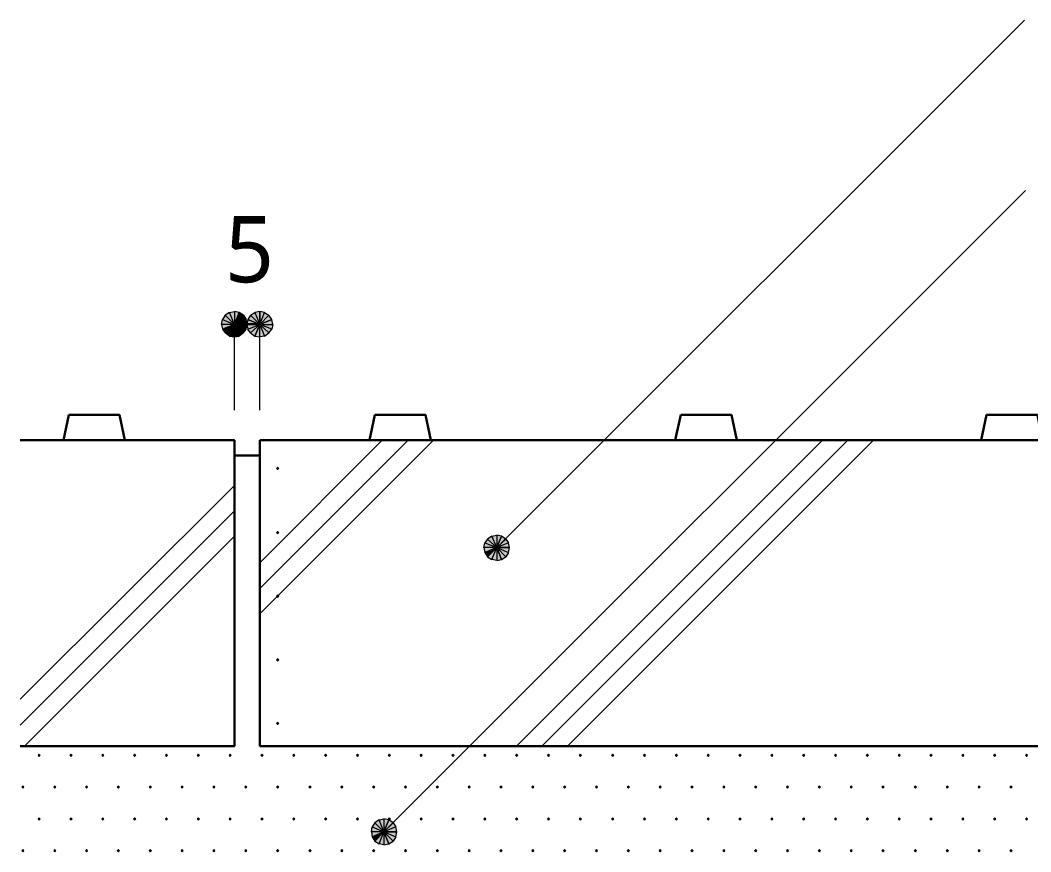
# Model space of a CAD drawing. Header units: millimetres. Extents: x 0 to 420, y 0 to 297.
# Drawn here: x 230.04 to 269.68, y 103.7 to 136.33 of the extents above; entities that cross this region are included whole.
import ezdxf

# ---------------------------------------------------------------- set-up
doc = ezdxf.new("R2010")
doc.units = ezdxf.units.MM
doc.styles.add('kst32b', font='NotoSansJP-Variable.ttf')

msp = doc.modelspace()

# ---------------------------------------------------------------- hatches: boundary and pattern name
h = msp.add_hatch(color=7)
h.paths.add_polyline_path([(238.633, 124.862), (238.443, 124.904), (238.443, 124.396), (238.633, 124.862)])
h.paths.add_polyline_path([(238.443, 124.904), (238.443, 124.396), (238.252, 124.862), (238.443, 124.904)])
h.paths.add_polyline_path([(238.443, 124.396), (238.252, 124.862), (238.083, 124.756), (238.443, 124.396)])
h = msp.add_hatch(color=7)
h.paths.add_polyline_path([(239.437, 124.904), (239.247, 124.862), (239.437, 124.396), (239.437, 124.904)])
h.paths.add_polyline_path([(239.247, 124.862), (239.437, 124.396), (239.078, 124.756), (239.247, 124.862)])
h.paths.add_polyline_path([(239.437, 124.396), (239.078, 124.756), (238.972, 124.587), (239.437, 124.396)])
h = msp.add_hatch(color=7)
h.paths.add_polyline_path([(239.903, 124.587), (239.797, 124.756), (239.437, 124.396), (239.903, 124.587)])
h.paths.add_polyline_path([(239.797, 124.756), (239.437, 124.396), (239.628, 124.862), (239.797, 124.756)])
h.paths.add_polyline_path([(239.437, 124.396), (239.628, 124.862), (239.437, 124.904), (239.437, 124.396)])
h = msp.add_hatch(color=7)
h.paths.add_polyline_path([(238.083, 124.756), (237.977, 124.587), (238.443, 124.396), (238.083, 124.756)])
h.paths.add_polyline_path([(237.977, 124.587), (238.443, 124.396), (237.935, 124.396), (237.977, 124.587)])
h.paths.add_polyline_path([(238.443, 124.396), (237.935, 124.396), (237.977, 124.206), (238.443, 124.396)])
h = msp.add_hatch(color=7)
h.paths.add_polyline_path([(238.929, 124.396), (238.908, 124.587), (238.443, 124.396), (238.929, 124.396)])
h.paths.add_polyline_path([(238.908, 124.587), (238.443, 124.396), (238.802, 124.756), (238.908, 124.587)])
h.paths.add_polyline_path([(238.443, 124.396), (238.802, 124.756), (238.633, 124.862), (238.443, 124.396)])
for points in [[(238.972, 124.587), (238.929, 124.396), (239.437, 124.396), (238.972, 124.587)], [(238.908, 124.206), (238.929, 124.396), (238.443, 124.396), (238.908, 124.206)], [(240.136, 118.787), (240.115, 118.766), (240.094, 118.745), (240.115, 118.724), (240.136, 118.703), (240.157, 118.724), (240.178, 118.745), (240.157, 118.766), (240.136, 118.787)], [(240.136, 116.268), (240.115, 116.247), (240.094, 116.226), (240.115, 116.205), (240.136, 116.184), (240.157, 116.205), (240.178, 116.226), (240.157, 116.247), (240.136, 116.268)], [(248.264, 115.443), (248.37, 115.274), (248.729, 115.634), (248.264, 115.443)], [(240.136, 113.771), (240.115, 113.75), (240.094, 113.729), (240.115, 113.707), (240.136, 113.686), (240.157, 113.707), (240.178, 113.729), (240.157, 113.75), (240.136, 113.771)], [(240.136, 111.273), (240.115, 111.252), (240.094, 111.231), (240.115, 111.21), (240.136, 111.188), (240.157, 111.21), (240.178, 111.231), (240.157, 111.252), (240.136, 111.273)], [(240.136, 108.775), (240.115, 108.754), (240.094, 108.733), (240.115, 108.712), (240.136, 108.691), (240.157, 108.712), (240.178, 108.733), (240.157, 108.754), (240.136, 108.775)], [(230.78, 107.527), (230.759, 107.505), (230.738, 107.484), (230.759, 107.463), (230.78, 107.442), (230.801, 107.463), (230.822, 107.484), (230.801, 107.505), (230.78, 107.527)], [(232.029, 107.527), (232.008, 107.505), (231.987, 107.484), (232.008, 107.463), (232.029, 107.442), (232.05, 107.463), (232.071, 107.484), (232.05, 107.505), (232.029, 107.527)], [(233.278, 107.527), (233.257, 107.505), (233.236, 107.484), (233.257, 107.463), (233.278, 107.442), (233.299, 107.463), (233.32, 107.484), (233.299, 107.505), (233.278, 107.527)], [(234.527, 107.527), (234.505, 107.505), (234.484, 107.484), (234.505, 107.463), (234.527, 107.442), (234.548, 107.463), (234.569, 107.484), (234.548, 107.505), (234.527, 107.527)], [(235.776, 107.527), (235.754, 107.505), (235.733, 107.484), (235.754, 107.463), (235.776, 107.442), (235.797, 107.463), (235.818, 107.484), (235.797, 107.505), (235.776, 107.527)], [(237.024, 107.527), (237.003, 107.505), (236.982, 107.484), (237.003, 107.463), (237.024, 107.442), (237.046, 107.463), (237.067, 107.484), (237.046, 107.505), (237.024, 107.527)], [(238.273, 107.527), (238.252, 107.505), (238.231, 107.484), (238.252, 107.463), (238.273, 107.442), (238.294, 107.463), (238.316, 107.484), (238.294, 107.505), (238.273, 107.527)], [(239.522, 107.527), (239.501, 107.505), (239.48, 107.484), (239.501, 107.463), (239.522, 107.442), (239.543, 107.463), (239.564, 107.484), (239.543, 107.505), (239.522, 107.527)], [(240.771, 107.527), (240.75, 107.505), (240.729, 107.484), (240.75, 107.463), (240.771, 107.442), (240.792, 107.463), (240.813, 107.484), (240.792, 107.505), (240.771, 107.527)], [(242.02, 107.527), (241.998, 107.505), (241.977, 107.484), (241.998, 107.463), (242.02, 107.442), (242.041, 107.463), (242.062, 107.484), (242.041, 107.505), (242.02, 107.527)], [(243.269, 107.527), (243.247, 107.505), (243.226, 107.484), (243.247, 107.463), (243.269, 107.442), (243.29, 107.463), (243.311, 107.484), (243.29, 107.505), (243.269, 107.527)], [(244.517, 107.527), (244.496, 107.505), (244.475, 107.484), (244.496, 107.463), (244.517, 107.442), (244.539, 107.463), (244.56, 107.484), (244.539, 107.505), (244.517, 107.527)], [(245.766, 107.527), (245.745, 107.505), (245.724, 107.484), (245.745, 107.463), (245.766, 107.442), (245.787, 107.463), (245.809, 107.484), (245.787, 107.505), (245.766, 107.527)], [(247.015, 107.527), (246.994, 107.505), (246.973, 107.484), (246.994, 107.463), (247.015, 107.442), (247.036, 107.463), (247.057, 107.484), (247.036, 107.505), (247.015, 107.527)], [(248.264, 107.527), (248.243, 107.505), (248.221, 107.484), (248.243, 107.463), (248.264, 107.442), (248.285, 107.463), (248.306, 107.484), (248.285, 107.505), (248.264, 107.527)], [(249.513, 107.527), (249.491, 107.505), (249.47, 107.484), (249.491, 107.463), (249.513, 107.442), (249.534, 107.463), (249.555, 107.484), (249.534, 107.505), (249.513, 107.527)], [(250.762, 107.527), (250.74, 107.505), (250.719, 107.484), (250.74, 107.463), (250.762, 107.442), (250.783, 107.463), (250.804, 107.484), (250.783, 107.505), (250.762, 107.527)], [(252.01, 107.527), (251.989, 107.505), (251.968, 107.484), (251.989, 107.463), (252.01, 107.442), (252.032, 107.463), (252.053, 107.484), (252.032, 107.505), (252.01, 107.527)], [(253.28, 107.527), (253.259, 107.505), (253.238, 107.484), (253.259, 107.463), (253.28, 107.442), (253.302, 107.463), (253.323, 107.484), (253.302, 107.505), (253.28, 107.527)], [(254.529, 107.527), (254.508, 107.505), (254.487, 107.484), (254.508, 107.463), (254.529, 107.442), (254.55, 107.463), (254.571, 107.484), (254.55, 107.505), (254.529, 107.527)], [(255.778, 107.527), (255.757, 107.505), (255.736, 107.484), (255.757, 107.463), (255.778, 107.442), (255.799, 107.463), (255.82, 107.484), (255.799, 107.505), (255.778, 107.527)], [(257.027, 107.527), (257.006, 107.505), (256.985, 107.484), (257.006, 107.463), (257.027, 107.442), (257.048, 107.463), (257.069, 107.484), (257.048, 107.505), (257.027, 107.527)], [(258.276, 107.527), (258.254, 107.505), (258.233, 107.484), (258.254, 107.463), (258.276, 107.442), (258.297, 107.463), (258.318, 107.484), (258.297, 107.505), (258.276, 107.527)], [(259.525, 107.527), (259.503, 107.505), (259.482, 107.484), (259.503, 107.463), (259.525, 107.442), (259.546, 107.463), (259.567, 107.484), (259.546, 107.505), (259.525, 107.527)], [(260.773, 107.527), (260.752, 107.505), (260.731, 107.484), (260.752, 107.463), (260.773, 107.442), (260.795, 107.463), (260.816, 107.484), (260.795, 107.505), (260.773, 107.527)], [(262.022, 107.527), (262.001, 107.505), (261.98, 107.484), (262.001, 107.463), (262.022, 107.442), (262.043, 107.463), (262.064, 107.484), (262.043, 107.505), (262.022, 107.527)], [(263.271, 107.527), (263.25, 107.505), (263.229, 107.484), (263.25, 107.463), (263.271, 107.442), (263.292, 107.463), (263.313, 107.484), (263.292, 107.505), (263.271, 107.527)], [(264.52, 107.527), (264.499, 107.505), (264.478, 107.484), (264.499, 107.463), (264.52, 107.442), (264.541, 107.463), (264.562, 107.484), (264.541, 107.505), (264.52, 107.527)], [(265.769, 107.527), (265.748, 107.505), (265.726, 107.484), (265.748, 107.463), (265.769, 107.442), (265.79, 107.463), (265.811, 107.484), (265.79, 107.505), (265.769, 107.527)], [(267.018, 107.527), (266.996, 107.505), (266.975, 107.484), (266.996, 107.463), (267.018, 107.442), (267.039, 107.463), (267.06, 107.484), (267.039, 107.505), (267.018, 107.527)], [(268.266, 107.527), (268.245, 107.505), (268.224, 107.484), (268.245, 107.463), (268.266, 107.442), (268.287, 107.463), (268.309, 107.484), (268.287, 107.505), (268.266, 107.527)], [(269.515, 107.527), (269.494, 107.505), (269.473, 107.484), (269.494, 107.463), (269.515, 107.442), (269.536, 107.463), (269.557, 107.484), (269.536, 107.505), (269.515, 107.527)], [(230.145, 106.278), (230.124, 106.257), (230.103, 106.236), (230.124, 106.214), (230.145, 106.193), (230.166, 106.214), (230.187, 106.236), (230.166, 106.257), (230.145, 106.278)], [(231.394, 106.278), (231.373, 106.257), (231.352, 106.236), (231.373, 106.214), (231.394, 106.193), (231.415, 106.214), (231.436, 106.236), (231.415, 106.257), (231.394, 106.278)], [(232.643, 106.278), (232.622, 106.257), (232.601, 106.236), (232.622, 106.214), (232.643, 106.193), (232.664, 106.214), (232.685, 106.236), (232.664, 106.257), (232.643, 106.278)], [(233.892, 106.278), (233.871, 106.257), (233.849, 106.236), (233.871, 106.214), (233.892, 106.193), (233.913, 106.214), (233.934, 106.236), (233.913, 106.257), (233.892, 106.278)], [(235.141, 106.278), (235.119, 106.257), (235.098, 106.236), (235.119, 106.214), (235.141, 106.193), (235.162, 106.214), (235.183, 106.236), (235.162, 106.257), (235.141, 106.278)], [(236.389, 106.278), (236.368, 106.257), (236.347, 106.236), (236.368, 106.214), (236.389, 106.193), (236.411, 106.214), (236.432, 106.236), (236.411, 106.257), (236.389, 106.278)], [(237.638, 106.278), (237.617, 106.257), (237.596, 106.236), (237.617, 106.214), (237.638, 106.193), (237.659, 106.214), (237.68, 106.236), (237.659, 106.257), (237.638, 106.278)], [(238.887, 106.278), (238.866, 106.257), (238.845, 106.236), (238.866, 106.214), (238.887, 106.193), (238.908, 106.214), (238.929, 106.236), (238.908, 106.257), (238.887, 106.278)], [(240.136, 106.278), (240.115, 106.257), (240.094, 106.236), (240.115, 106.214), (240.136, 106.193), (240.157, 106.214), (240.178, 106.236), (240.157, 106.257), (240.136, 106.278)], [(241.406, 106.278), (241.385, 106.257), (241.364, 106.236), (241.385, 106.214), (241.406, 106.193), (241.427, 106.214), (241.448, 106.236), (241.427, 106.257), (241.406, 106.278)], [(242.655, 106.278), (242.634, 106.257), (242.612, 106.236), (242.634, 106.214), (242.655, 106.193), (242.676, 106.214), (242.697, 106.236), (242.676, 106.257), (242.655, 106.278)], [(243.904, 106.278), (243.882, 106.257), (243.861, 106.236), (243.882, 106.214), (243.904, 106.193), (243.925, 106.214), (243.946, 106.236), (243.925, 106.257), (243.904, 106.278)], [(245.152, 106.278), (245.131, 106.257), (245.11, 106.236), (245.131, 106.214), (245.152, 106.193), (245.173, 106.214), (245.195, 106.236), (245.173, 106.257), (245.152, 106.278)], [(246.401, 106.278), (246.38, 106.257), (246.359, 106.236), (246.38, 106.214), (246.401, 106.193), (246.422, 106.214), (246.444, 106.236), (246.422, 106.257), (246.401, 106.278)], [(247.65, 106.278), (247.629, 106.257), (247.608, 106.236), (247.629, 106.214), (247.65, 106.193), (247.671, 106.214), (247.692, 106.236), (247.671, 106.257), (247.65, 106.278)], [(248.899, 106.278), (248.878, 106.257), (248.857, 106.236), (248.878, 106.214), (248.899, 106.193), (248.92, 106.214), (248.941, 106.236), (248.92, 106.257), (248.899, 106.278)], [(250.148, 106.278), (250.127, 106.257), (250.105, 106.236), (250.127, 106.214), (250.148, 106.193), (250.169, 106.214), (250.19, 106.236), (250.169, 106.257), (250.148, 106.278)], [(251.396, 106.278), (251.375, 106.257), (251.354, 106.236), (251.375, 106.214), (251.396, 106.193), (251.418, 106.214), (251.439, 106.236), (251.418, 106.257), (251.396, 106.278)], [(252.645, 106.278), (252.624, 106.257), (252.603, 106.236), (252.624, 106.214), (252.645, 106.193), (252.666, 106.214), (252.688, 106.236), (252.666, 106.257), (252.645, 106.278)], [(253.894, 106.278), (253.873, 106.257), (253.852, 106.236), (253.873, 106.214), (253.894, 106.193), (253.915, 106.214), (253.937, 106.236), (253.915, 106.257), (253.894, 106.278)], [(255.143, 106.278), (255.122, 106.257), (255.101, 106.236), (255.122, 106.214), (255.143, 106.193), (255.164, 106.214), (255.185, 106.236), (255.164, 106.257), (255.143, 106.278)], [(256.392, 106.278), (256.371, 106.257), (256.35, 106.236), (256.371, 106.214), (256.392, 106.193), (256.413, 106.214), (256.434, 106.236), (256.413, 106.257), (256.392, 106.278)], [(257.641, 106.278), (257.62, 106.257), (257.598, 106.236), (257.62, 106.214), (257.641, 106.193), (257.662, 106.214), (257.683, 106.236), (257.662, 106.257), (257.641, 106.278)], [(258.889, 106.278), (258.868, 106.257), (258.847, 106.236), (258.868, 106.214), (258.889, 106.193), (258.911, 106.214), (258.932, 106.236), (258.911, 106.257), (258.889, 106.278)], [(260.138, 106.278), (260.117, 106.257), (260.096, 106.236), (260.117, 106.214), (260.138, 106.193), (260.16, 106.214), (260.181, 106.236), (260.16, 106.257), (260.138, 106.278)], [(261.387, 106.278), (261.366, 106.257), (261.345, 106.236), (261.366, 106.214), (261.387, 106.193), (261.408, 106.214), (261.429, 106.236), (261.408, 106.257), (261.387, 106.278)], [(262.636, 106.278), (262.615, 106.257), (262.594, 106.236), (262.615, 106.214), (262.636, 106.193), (262.657, 106.214), (262.678, 106.236), (262.657, 106.257), (262.636, 106.278)], [(263.885, 106.278), (263.864, 106.257), (263.843, 106.236), (263.864, 106.214), (263.885, 106.193), (263.906, 106.214), (263.927, 106.236), (263.906, 106.257), (263.885, 106.278)], [(265.155, 106.278), (265.134, 106.257), (265.112, 106.236), (265.134, 106.214), (265.155, 106.193), (265.176, 106.214), (265.197, 106.236), (265.176, 106.257), (265.155, 106.278)], [(266.404, 106.278), (266.382, 106.257), (266.361, 106.236), (266.382, 106.214), (266.404, 106.193), (266.425, 106.214), (266.446, 106.236), (266.425, 106.257), (266.404, 106.278)], [(267.653, 106.278), (267.631, 106.257), (267.61, 106.236), (267.631, 106.214), (267.653, 106.193), (267.674, 106.214), (267.695, 106.236), (267.674, 106.257), (267.653, 106.278)], [(268.901, 106.278), (268.88, 106.257), (268.859, 106.236), (268.88, 106.214), (268.901, 106.193), (268.923, 106.214), (268.944, 106.236), (268.923, 106.257), (268.901, 106.278)], [(230.78, 105.029), (230.759, 105.008), (230.738, 104.987), (230.759, 104.966), (230.78, 104.944), (230.801, 104.966), (230.822, 104.987), (230.801, 105.008), (230.78, 105.029)], [(232.029, 105.029), (232.008, 105.008), (231.987, 104.987), (232.008, 104.966), (232.029, 104.944), (232.05, 104.966), (232.071, 104.987), (232.05, 105.008), (232.029, 105.029)], [(233.278, 105.029), (233.257, 105.008), (233.236, 104.987), (233.257, 104.966), (233.278, 104.944), (233.299, 104.966), (233.32, 104.987), (233.299, 105.008), (233.278, 105.029)], [(234.527, 105.029), (234.505, 105.008), (234.484, 104.987), (234.505, 104.966), (234.527, 104.944), (234.548, 104.966), (234.569, 104.987), (234.548, 105.008), (234.527, 105.029)], [(235.776, 105.029), (235.754, 105.008), (235.733, 104.987), (235.754, 104.966), (235.776, 104.944), (235.797, 104.966), (235.818, 104.987), (235.797, 105.008), (235.776, 105.029)], [(237.024, 105.029), (237.003, 105.008), (236.982, 104.987), (237.003, 104.966), (237.024, 104.944), (237.046, 104.966), (237.067, 104.987), (237.046, 105.008), (237.024, 105.029)], [(238.273, 105.029), (238.252, 105.008), (238.231, 104.987), (238.252, 104.966), (238.273, 104.944), (238.294, 104.966), (238.316, 104.987), (238.294, 105.008), (238.273, 105.029)], [(239.522, 105.029), (239.501, 105.008), (239.48, 104.987), (239.501, 104.966), (239.522, 104.944), (239.543, 104.966), (239.564, 104.987), (239.543, 105.008), (239.522, 105.029)], [(240.771, 105.029), (240.75, 105.008), (240.729, 104.987), (240.75, 104.966), (240.771, 104.944), (240.792, 104.966), (240.813, 104.987), (240.792, 105.008), (240.771, 105.029)], [(242.02, 105.029), (241.998, 105.008), (241.977, 104.987), (241.998, 104.966), (242.02, 104.944), (242.041, 104.966), (242.062, 104.987), (242.041, 105.008), (242.02, 105.029)], [(243.269, 105.029), (243.247, 105.008), (243.226, 104.987), (243.247, 104.966), (243.269, 104.944), (243.29, 104.966), (243.311, 104.987), (243.29, 105.008), (243.269, 105.029)], [(244.517, 105.029), (244.496, 105.008), (244.475, 104.987), (244.496, 104.966), (244.517, 104.944), (244.539, 104.966), (244.56, 104.987), (244.539, 105.008), (244.517, 105.029)], [(245.766, 105.029), (245.745, 105.008), (245.724, 104.987), (245.745, 104.966), (245.766, 104.944), (245.787, 104.966), (245.809, 104.987), (245.787, 105.008), (245.766, 105.029)], [(247.015, 105.029), (246.994, 105.008), (246.973, 104.987), (246.994, 104.966), (247.015, 104.944), (247.036, 104.966), (247.057, 104.987), (247.036, 105.008), (247.015, 105.029)], [(248.264, 105.029), (248.243, 105.008), (248.221, 104.987), (248.243, 104.966), (248.264, 104.944), (248.285, 104.966), (248.306, 104.987), (248.285, 105.008), (248.264, 105.029)], [(249.513, 105.029), (249.491, 105.008), (249.47, 104.987), (249.491, 104.966), (249.513, 104.944), (249.534, 104.966), (249.555, 104.987), (249.534, 105.008), (249.513, 105.029)], [(250.762, 105.029), (250.74, 105.008), (250.719, 104.987), (250.74, 104.966), (250.762, 104.944), (250.783, 104.966), (250.804, 104.987), (250.783, 105.008), (250.762, 105.029)], [(252.01, 105.029), (251.989, 105.008), (251.968, 104.987), (251.989, 104.966), (252.01, 104.944), (252.032, 104.966), (252.053, 104.987), (252.032, 105.008), (252.01, 105.029)], [(253.28, 105.029), (253.259, 105.008), (253.238, 104.987), (253.259, 104.966), (253.28, 104.944), (253.302, 104.966), (253.323, 104.987), (253.302, 105.008), (253.28, 105.029)], [(254.529, 105.029), (254.508, 105.008), (254.487, 104.987), (254.508, 104.966), (254.529, 104.944), (254.55, 104.966), (254.571, 104.987), (254.55, 105.008), (254.529, 105.029)], [(255.778, 105.029), (255.757, 105.008), (255.736, 104.987), (255.757, 104.966), (255.778, 104.944), (255.799, 104.966), (255.82, 104.987), (255.799, 105.008), (255.778, 105.029)], [(257.027, 105.029), (257.006, 105.008), (256.985, 104.987), (257.006, 104.966), (257.027, 104.944), (257.048, 104.966), (257.069, 104.987), (257.048, 105.008), (257.027, 105.029)], [(258.276, 105.029), (258.254, 105.008), (258.233, 104.987), (258.254, 104.966), (258.276, 104.944), (258.297, 104.966), (258.318, 104.987), (258.297, 105.008), (258.276, 105.029)], [(259.525, 105.029), (259.503, 105.008), (259.482, 104.987), (259.503, 104.966), (259.525, 104.944), (259.546, 104.966), (259.567, 104.987), (259.546, 105.008), (259.525, 105.029)], [(260.773, 105.029), (260.752, 105.008), (260.731, 104.987), (260.752, 104.966), (260.773, 104.944), (260.795, 104.966), (260.816, 104.987), (260.795, 105.008), (260.773, 105.029)], [(262.022, 105.029), (262.001, 105.008), (261.98, 104.987), (262.001, 104.966), (262.022, 104.944), (262.043, 104.966), (262.064, 104.987), (262.043, 105.008), (262.022, 105.029)], [(263.271, 105.029), (263.25, 105.008), (263.229, 104.987), (263.25, 104.966), (263.271, 104.944), (263.292, 104.966), (263.313, 104.987), (263.292, 105.008), (263.271, 105.029)], [(264.52, 105.029), (264.499, 105.008), (264.478, 104.987), (264.499, 104.966), (264.52, 104.944), (264.541, 104.966), (264.562, 104.987), (264.541, 105.008), (264.52, 105.029)], [(265.769, 105.029), (265.748, 105.008), (265.726, 104.987), (265.748, 104.966), (265.769, 104.944), (265.79, 104.966), (265.811, 104.987), (265.79, 105.008), (265.769, 105.029)], [(267.018, 105.029), (266.996, 105.008), (266.975, 104.987), (266.996, 104.966), (267.018, 104.944), (267.039, 104.966), (267.06, 104.987), (267.039, 105.008), (267.018, 105.029)], [(268.266, 105.029), (268.245, 105.008), (268.224, 104.987), (268.245, 104.966), (268.266, 104.944), (268.287, 104.966), (268.309, 104.987), (268.287, 105.008), (268.266, 105.029)], [(269.515, 105.029), (269.494, 105.008), (269.473, 104.987), (269.494, 104.966), (269.515, 104.944), (269.536, 104.966), (269.557, 104.987), (269.536, 105.008), (269.515, 105.029)], [(243.84, 104.288), (243.946, 104.119), (244.306, 104.479), (243.84, 104.288)], [(230.145, 103.78), (230.124, 103.759), (230.103, 103.738), (230.124, 103.717), (230.145, 103.696), (230.166, 103.717), (230.187, 103.738), (230.166, 103.759), (230.145, 103.78)], [(231.394, 103.78), (231.373, 103.759), (231.352, 103.738), (231.373, 103.717), (231.394, 103.696), (231.415, 103.717), (231.436, 103.738), (231.415, 103.759), (231.394, 103.78)], [(232.643, 103.78), (232.622, 103.759), (232.601, 103.738), (232.622, 103.717), (232.643, 103.696), (232.664, 103.717), (232.685, 103.738), (232.664, 103.759), (232.643, 103.78)], [(233.892, 103.78), (233.871, 103.759), (233.849, 103.738), (233.871, 103.717), (233.892, 103.696), (233.913, 103.717), (233.934, 103.738), (233.913, 103.759), (233.892, 103.78)], [(235.141, 103.78), (235.119, 103.759), (235.098, 103.738), (235.119, 103.717), (235.141, 103.696), (235.162, 103.717), (235.183, 103.738), (235.162, 103.759), (235.141, 103.78)], [(236.389, 103.78), (236.368, 103.759), (236.347, 103.738), (236.368, 103.717), (236.389, 103.696), (236.411, 103.717), (236.432, 103.738), (236.411, 103.759), (236.389, 103.78)], [(237.638, 103.78), (237.617, 103.759), (237.596, 103.738), (237.617, 103.717), (237.638, 103.696), (237.659, 103.717), (237.68, 103.738), (237.659, 103.759), (237.638, 103.78)], [(238.887, 103.78), (238.866, 103.759), (238.845, 103.738), (238.866, 103.717), (238.887, 103.696), (238.908, 103.717), (238.929, 103.738), (238.908, 103.759), (238.887, 103.78)], [(240.136, 103.78), (240.115, 103.759), (240.094, 103.738), (240.115, 103.717), (240.136, 103.696), (240.157, 103.717), (240.178, 103.738), (240.157, 103.759), (240.136, 103.78)], [(241.406, 103.78), (241.385, 103.759), (241.364, 103.738), (241.385, 103.717), (241.406, 103.696), (241.427, 103.717), (241.448, 103.738), (241.427, 103.759), (241.406, 103.78)], [(242.655, 103.78), (242.634, 103.759), (242.612, 103.738), (242.634, 103.717), (242.655, 103.696), (242.676, 103.717), (242.697, 103.738), (242.676, 103.759), (242.655, 103.78)], [(243.904, 103.78), (243.882, 103.759), (243.861, 103.738), (243.882, 103.717), (243.904, 103.696), (243.925, 103.717), (243.946, 103.738), (243.925, 103.759), (243.904, 103.78)], [(245.152, 103.78), (245.131, 103.759), (245.11, 103.738), (245.131, 103.717), (245.152, 103.696), (245.173, 103.717), (245.195, 103.738), (245.173, 103.759), (245.152, 103.78)], [(246.401, 103.78), (246.38, 103.759), (246.359, 103.738), (246.38, 103.717), (246.401, 103.696), (246.422, 103.717), (246.444, 103.738), (246.422, 103.759), (246.401, 103.78)], [(247.65, 103.78), (247.629, 103.759), (247.608, 103.738), (247.629, 103.717), (247.65, 103.696), (247.671, 103.717), (247.692, 103.738), (247.671, 103.759), (247.65, 103.78)], [(248.899, 103.78), (248.878, 103.759), (248.857, 103.738), (248.878, 103.717), (248.899, 103.696), (248.92, 103.717), (248.941, 103.738), (248.92, 103.759), (248.899, 103.78)], [(250.148, 103.78), (250.127, 103.759), (250.105, 103.738), (250.127, 103.717), (250.148, 103.696), (250.169, 103.717), (250.19, 103.738), (250.169, 103.759), (250.148, 103.78)], [(251.396, 103.78), (251.375, 103.759), (251.354, 103.738), (251.375, 103.717), (251.396, 103.696), (251.418, 103.717), (251.439, 103.738), (251.418, 103.759), (251.396, 103.78)], [(252.645, 103.78), (252.624, 103.759), (252.603, 103.738), (252.624, 103.717), (252.645, 103.696), (252.666, 103.717), (252.688, 103.738), (252.666, 103.759), (252.645, 103.78)], [(253.894, 103.78), (253.873, 103.759), (253.852, 103.738), (253.873, 103.717), (253.894, 103.696), (253.915, 103.717), (253.937, 103.738), (253.915, 103.759), (253.894, 103.78)], [(255.143, 103.78), (255.122, 103.759), (255.101, 103.738), (255.122, 103.717), (255.143, 103.696), (255.164, 103.717), (255.185, 103.738), (255.164, 103.759), (255.143, 103.78)], [(256.392, 103.78), (256.371, 103.759), (256.35, 103.738), (256.371, 103.717), (256.392, 103.696), (256.413, 103.717), (256.434, 103.738), (256.413, 103.759), (256.392, 103.78)], [(257.641, 103.78), (257.62, 103.759), (257.598, 103.738), (257.62, 103.717), (257.641, 103.696), (257.662, 103.717), (257.683, 103.738), (257.662, 103.759), (257.641, 103.78)], [(258.889, 103.78), (258.868, 103.759), (258.847, 103.738), (258.868, 103.717), (258.889, 103.696), (258.911, 103.717), (258.932, 103.738), (258.911, 103.759), (258.889, 103.78)], [(260.138, 103.78), (260.117, 103.759), (260.096, 103.738), (260.117, 103.717), (260.138, 103.696), (260.16, 103.717), (260.181, 103.738), (260.16, 103.759), (260.138, 103.78)], [(261.387, 103.78), (261.366, 103.759), (261.345, 103.738), (261.366, 103.717), (261.387, 103.696), (261.408, 103.717), (261.429, 103.738), (261.408, 103.759), (261.387, 103.78)], [(262.636, 103.78), (262.615, 103.759), (262.594, 103.738), (262.615, 103.717), (262.636, 103.696), (262.657, 103.717), (262.678, 103.738), (262.657, 103.759), (262.636, 103.78)], [(263.885, 103.78), (263.864, 103.759), (263.843, 103.738), (263.864, 103.717), (263.885, 103.696), (263.906, 103.717), (263.927, 103.738), (263.906, 103.759), (263.885, 103.78)], [(265.155, 103.78), (265.134, 103.759), (265.112, 103.738), (265.134, 103.717), (265.155, 103.696), (265.176, 103.717), (265.197, 103.738), (265.176, 103.759), (265.155, 103.78)], [(266.404, 103.78), (266.382, 103.759), (266.361, 103.738), (266.382, 103.717), (266.404, 103.696), (266.425, 103.717), (266.446, 103.738), (266.425, 103.759), (266.404, 103.78)], [(267.653, 103.78), (267.631, 103.759), (267.61, 103.738), (267.631, 103.717), (267.653, 103.696), (267.674, 103.717), (267.695, 103.738), (267.674, 103.759), (267.653, 103.78)], [(268.901, 103.78), (268.88, 103.759), (268.859, 103.738), (268.88, 103.717), (268.901, 103.696), (268.923, 103.717), (268.944, 103.738), (268.923, 103.759), (268.901, 103.78)]]:
    msp.add_hatch(color=7).paths.add_polyline_path(points)
h = msp.add_hatch(color=7)
h.paths.add_polyline_path([(239.797, 124.058), (239.903, 124.206), (239.437, 124.396), (239.797, 124.058)])
h.paths.add_polyline_path([(239.903, 124.206), (239.437, 124.396), (239.945, 124.396), (239.903, 124.206)])
h.paths.add_polyline_path([(239.437, 124.396), (239.945, 124.396), (239.903, 124.587), (239.437, 124.396)])
h = msp.add_hatch(color=7)
h.paths.add_polyline_path([(237.977, 124.206), (238.083, 124.058), (238.443, 124.396), (237.977, 124.206)])
h.paths.add_polyline_path([(238.083, 124.058), (238.443, 124.396), (238.252, 123.931), (238.083, 124.058)])
h.paths.add_polyline_path([(238.443, 124.396), (238.252, 123.931), (238.443, 123.91), (238.443, 124.396)])
h = msp.add_hatch(color=7)
h.paths.add_polyline_path([(238.443, 123.91), (238.633, 123.931), (238.443, 124.396), (238.443, 123.91)])
h.paths.add_polyline_path([(238.633, 123.931), (238.443, 124.396), (238.802, 124.058), (238.633, 123.931)])
h.paths.add_polyline_path([(238.443, 124.396), (238.802, 124.058), (238.908, 124.206), (238.443, 124.396)])
h = msp.add_hatch(color=7)
h.paths.add_polyline_path([(238.929, 124.396), (238.972, 124.206), (239.437, 124.396), (238.929, 124.396)])
h.paths.add_polyline_path([(238.972, 124.206), (239.437, 124.396), (239.078, 124.058), (238.972, 124.206)])
h.paths.add_polyline_path([(239.437, 124.396), (239.078, 124.058), (239.247, 123.931), (239.437, 124.396)])
h = msp.add_hatch(color=7)
h.paths.add_polyline_path([(239.247, 123.931), (239.437, 123.91), (239.437, 124.396), (239.247, 123.931)])
h.paths.add_polyline_path([(239.437, 123.91), (239.437, 124.396), (239.628, 123.931), (239.437, 123.91)])
h.paths.add_polyline_path([(239.437, 124.396), (239.628, 123.931), (239.797, 124.058), (239.437, 124.396)])
h = msp.add_hatch(color=7)
h.paths.add_polyline_path([(248.37, 115.972), (248.264, 115.824), (248.729, 115.634), (248.37, 115.972)])
h.paths.add_polyline_path([(248.264, 115.824), (248.729, 115.634), (248.221, 115.634), (248.264, 115.824)])
h.paths.add_polyline_path([(248.729, 115.634), (248.221, 115.634), (248.264, 115.443), (248.729, 115.634)])
h = msp.add_hatch(color=7)
h.paths.add_polyline_path([(248.92, 116.078), (248.729, 116.12), (248.729, 115.634), (248.92, 116.078)])
h.paths.add_polyline_path([(248.729, 116.12), (248.729, 115.634), (248.539, 116.078), (248.729, 116.12)])
h.paths.add_polyline_path([(248.729, 115.634), (248.539, 116.078), (248.37, 115.972), (248.729, 115.634)])
h = msp.add_hatch(color=7)
h.paths.add_polyline_path([(249.237, 115.634), (249.195, 115.824), (248.729, 115.634), (249.237, 115.634)])
h.paths.add_polyline_path([(249.195, 115.824), (248.729, 115.634), (249.089, 115.972), (249.195, 115.824)])
h.paths.add_polyline_path([(248.729, 115.634), (249.089, 115.972), (248.92, 116.078), (248.729, 115.634)])
h = msp.add_hatch(color=7)
h.paths.add_polyline_path([(248.37, 115.274), (248.539, 115.168), (248.729, 115.634), (248.37, 115.274)])
h.paths.add_polyline_path([(248.539, 115.168), (248.729, 115.634), (248.729, 115.125), (248.539, 115.168)])
h.paths.add_polyline_path([(248.729, 115.634), (248.729, 115.125), (248.92, 115.168), (248.729, 115.634)])
h = msp.add_hatch(color=7)
h.paths.add_polyline_path([(248.92, 115.168), (249.089, 115.274), (248.729, 115.634), (248.92, 115.168)])
h.paths.add_polyline_path([(249.089, 115.274), (248.729, 115.634), (249.195, 115.443), (249.089, 115.274)])
h.paths.add_polyline_path([(248.729, 115.634), (249.195, 115.443), (249.237, 115.634), (248.729, 115.634)])
h = msp.add_hatch(color=7)
h.paths.add_polyline_path([(243.946, 104.838), (243.84, 104.669), (244.306, 104.479), (243.946, 104.838)])
h.paths.add_polyline_path([(243.84, 104.669), (244.306, 104.479), (243.819, 104.479), (243.84, 104.669)])
h.paths.add_polyline_path([(244.306, 104.479), (243.819, 104.479), (243.84, 104.288), (244.306, 104.479)])
h = msp.add_hatch(color=7)
h.paths.add_polyline_path([(244.496, 104.944), (244.306, 104.987), (244.306, 104.479), (244.496, 104.944)])
h.paths.add_polyline_path([(244.306, 104.987), (244.306, 104.479), (244.115, 104.944), (244.306, 104.987)])
h.paths.add_polyline_path([(244.306, 104.479), (244.115, 104.944), (243.946, 104.838), (244.306, 104.479)])
h = msp.add_hatch(color=7)
h.paths.add_polyline_path([(244.814, 104.479), (244.771, 104.669), (244.306, 104.479), (244.814, 104.479)])
h.paths.add_polyline_path([(244.771, 104.669), (244.306, 104.479), (244.666, 104.838), (244.771, 104.669)])
h.paths.add_polyline_path([(244.306, 104.479), (244.666, 104.838), (244.496, 104.944), (244.306, 104.479)])
h = msp.add_hatch(color=7)
h.paths.add_polyline_path([(243.946, 104.119), (244.115, 104.013), (244.306, 104.479), (243.946, 104.119)])
h.paths.add_polyline_path([(244.115, 104.013), (244.306, 104.479), (244.306, 103.971), (244.115, 104.013)])
h.paths.add_polyline_path([(244.306, 104.479), (244.306, 103.971), (244.496, 104.013), (244.306, 104.479)])
h = msp.add_hatch(color=7)
h.paths.add_polyline_path([(244.496, 104.013), (244.666, 104.119), (244.306, 104.479), (244.496, 104.013)])
h.paths.add_polyline_path([(244.666, 104.119), (244.306, 104.479), (244.771, 104.288), (244.666, 104.119)])
h.paths.add_polyline_path([(244.306, 104.479), (244.771, 104.288), (244.814, 104.479), (244.306, 104.479)])

# ---------------------------------------------------------------- linework, layer by layer
at = {"lineweight": 13}
for points in [[(269.43, 136.334), (248.899, 115.803)], [(269.473, 129.646), (244.306, 104.479)], [(239.437, 124.418), (238.443, 124.418)], [(238.443, 121.031), (238.443, 124.375)], [(239.437, 121.031), (239.437, 124.375)], [(239.437, 115.041), (244.242, 119.846)], [(239.437, 113.03), (246.253, 119.846)], [(239.437, 114.025), (245.258, 119.846)], [(249.513, 107.844), (261.514, 119.846)], [(250.507, 107.844), (262.509, 119.846)], [(251.502, 107.844), (263.504, 119.846)], [(230.039, 109.686), (238.443, 118.068)], [(230.039, 108.67), (238.443, 117.073)], [(230.209, 107.844), (238.443, 116.078)]]:
    msp.add_lwpolyline(points, dxfattribs=at)
at = {"lineweight": 0}
for points in [[(238.443, 124.904), (238.443, 124.396), (238.252, 124.862)], [(238.633, 124.862), (238.443, 124.904), (238.443, 124.396)], [(239.437, 124.904), (239.247, 124.862), (239.437, 124.396)], [(239.437, 124.396), (239.628, 124.862), (239.437, 124.904)], [(237.977, 124.587), (238.443, 124.396), (237.935, 124.396)], [(238.083, 124.756), (237.977, 124.587), (238.443, 124.396)], [(238.443, 124.396), (238.252, 124.862), (238.083, 124.756)], [(238.443, 124.396), (238.802, 124.756), (238.633, 124.862)], [(238.908, 124.587), (238.443, 124.396), (238.802, 124.756)], [(238.929, 124.396), (238.908, 124.587), (238.443, 124.396)], [(238.972, 124.587), (238.929, 124.396), (239.437, 124.396)], [(239.437, 124.396), (239.078, 124.756), (238.972, 124.587)], [(239.247, 124.862), (239.437, 124.396), (239.078, 124.756)], [(239.797, 124.756), (239.437, 124.396), (239.628, 124.862)], [(239.903, 124.587), (239.797, 124.756), (239.437, 124.396)], [(239.437, 124.396), (239.945, 124.396), (239.903, 124.587)], [(238.443, 124.396), (237.935, 124.396), (237.977, 124.206)], [(237.977, 124.206), (238.083, 124.058), (238.443, 124.396)], [(238.083, 124.058), (238.443, 124.396), (238.252, 123.931)], [(238.443, 124.396), (238.252, 123.931), (238.443, 123.91)], [(238.443, 123.91), (238.633, 123.931), (238.443, 124.396)], [(238.633, 123.931), (238.443, 124.396), (238.802, 124.058)], [(238.443, 124.396), (238.802, 124.058), (238.908, 124.206)], [(238.908, 124.206), (238.929, 124.396), (238.443, 124.396)], [(238.929, 124.396), (238.972, 124.206), (239.437, 124.396)], [(238.972, 124.206), (239.437, 124.396), (239.078, 124.058)], [(239.437, 124.396), (239.078, 124.058), (239.247, 123.931)], [(239.247, 123.931), (239.437, 123.91), (239.437, 124.396)], [(239.437, 123.91), (239.437, 124.396), (239.628, 123.931)], [(239.437, 124.396), (239.628, 123.931), (239.797, 124.058)], [(239.797, 124.058), (239.903, 124.206), (239.437, 124.396)], [(239.903, 124.206), (239.437, 124.396), (239.945, 124.396)], [(240.136, 118.787), (240.115, 118.766), (240.094, 118.745), (240.115, 118.724), (240.136, 118.703), (240.157, 118.724), (240.178, 118.745), (240.157, 118.766)], [(240.136, 116.268), (240.115, 116.247), (240.094, 116.226), (240.115, 116.205), (240.136, 116.184), (240.157, 116.205), (240.178, 116.226), (240.157, 116.247)], [(248.264, 115.824), (248.729, 115.634), (248.221, 115.634)], [(248.37, 115.972), (248.264, 115.824), (248.729, 115.634)], [(248.729, 115.634), (248.539, 116.078), (248.37, 115.972)], [(248.729, 116.12), (248.729, 115.634), (248.539, 116.078)], [(248.92, 116.078), (248.729, 116.12), (248.729, 115.634)], [(248.729, 115.634), (249.089, 115.972), (248.92, 116.078)], [(249.195, 115.824), (248.729, 115.634), (249.089, 115.972)], [(249.237, 115.634), (249.195, 115.824), (248.729, 115.634)], [(248.729, 115.634), (248.221, 115.634), (248.264, 115.443)], [(248.264, 115.443), (248.37, 115.274), (248.729, 115.634)], [(248.37, 115.274), (248.539, 115.168), (248.729, 115.634)], [(248.539, 115.168), (248.729, 115.634), (248.729, 115.125)], [(248.729, 115.634), (248.729, 115.125), (248.92, 115.168)], [(248.92, 115.168), (249.089, 115.274), (248.729, 115.634)], [(249.089, 115.274), (248.729, 115.634), (249.195, 115.443)], [(248.729, 115.634), (249.195, 115.443), (249.237, 115.634)], [(240.136, 113.771), (240.115, 113.75), (240.094, 113.729), (240.115, 113.707), (240.136, 113.686), (240.157, 113.707), (240.178, 113.729), (240.157, 113.75)], [(240.136, 111.273), (240.115, 111.252), (240.094, 111.231), (240.115, 111.21), (240.136, 111.188), (240.157, 111.21), (240.178, 111.231), (240.157, 111.252)], [(240.136, 108.775), (240.115, 108.754), (240.094, 108.733), (240.115, 108.712), (240.136, 108.691), (240.157, 108.712), (240.178, 108.733), (240.157, 108.754)], [(230.78, 107.527), (230.759, 107.505), (230.738, 107.484), (230.759, 107.463), (230.78, 107.442), (230.801, 107.463), (230.822, 107.484), (230.801, 107.505)], [(232.029, 107.527), (232.008, 107.505), (231.987, 107.484), (232.008, 107.463), (232.029, 107.442), (232.05, 107.463), (232.071, 107.484), (232.05, 107.505)], [(233.278, 107.527), (233.257, 107.505), (233.236, 107.484), (233.257, 107.463), (233.278, 107.442), (233.299, 107.463), (233.32, 107.484), (233.299, 107.505)], [(234.527, 107.527), (234.505, 107.505), (234.484, 107.484), (234.505, 107.463), (234.527, 107.442), (234.548, 107.463), (234.569, 107.484), (234.548, 107.505)], [(235.776, 107.527), (235.754, 107.505), (235.733, 107.484), (235.754, 107.463), (235.776, 107.442), (235.797, 107.463), (235.818, 107.484), (235.797, 107.505)], [(237.024, 107.527), (237.003, 107.505), (236.982, 107.484), (237.003, 107.463), (237.024, 107.442), (237.046, 107.463), (237.067, 107.484), (237.046, 107.505)], [(238.273, 107.527), (238.252, 107.505), (238.231, 107.484), (238.252, 107.463), (238.273, 107.442), (238.294, 107.463), (238.316, 107.484), (238.294, 107.505)], [(239.522, 107.527), (239.501, 107.505), (239.48, 107.484), (239.501, 107.463), (239.522, 107.442), (239.543, 107.463), (239.564, 107.484), (239.543, 107.505)], [(240.771, 107.527), (240.75, 107.505), (240.729, 107.484), (240.75, 107.463), (240.771, 107.442), (240.792, 107.463), (240.813, 107.484), (240.792, 107.505)], [(242.02, 107.527), (241.998, 107.505), (241.977, 107.484), (241.998, 107.463), (242.02, 107.442), (242.041, 107.463), (242.062, 107.484), (242.041, 107.505)], [(243.269, 107.527), (243.247, 107.505), (243.226, 107.484), (243.247, 107.463), (243.269, 107.442), (243.29, 107.463), (243.311, 107.484), (243.29, 107.505)], [(244.517, 107.527), (244.496, 107.505), (244.475, 107.484), (244.496, 107.463), (244.517, 107.442), (244.539, 107.463), (244.56, 107.484), (244.539, 107.505)], [(245.766, 107.527), (245.745, 107.505), (245.724, 107.484), (245.745, 107.463), (245.766, 107.442), (245.787, 107.463), (245.809, 107.484), (245.787, 107.505)], [(247.015, 107.527), (246.994, 107.505), (246.973, 107.484), (246.994, 107.463), (247.015, 107.442), (247.036, 107.463), (247.057, 107.484), (247.036, 107.505)], [(248.264, 107.527), (248.243, 107.505), (248.221, 107.484), (248.243, 107.463), (248.264, 107.442), (248.285, 107.463), (248.306, 107.484), (248.285, 107.505)], [(249.513, 107.527), (249.491, 107.505), (249.47, 107.484), (249.491, 107.463), (249.513, 107.442), (249.534, 107.463), (249.555, 107.484), (249.534, 107.505)], [(250.762, 107.527), (250.74, 107.505), (250.719, 107.484), (250.74, 107.463), (250.762, 107.442), (250.783, 107.463), (250.804, 107.484), (250.783, 107.505)], [(252.01, 107.527), (251.989, 107.505), (251.968, 107.484), (251.989, 107.463), (252.01, 107.442), (252.032, 107.463), (252.053, 107.484), (252.032, 107.505)], [(253.28, 107.527), (253.259, 107.505), (253.238, 107.484), (253.259, 107.463), (253.28, 107.442), (253.302, 107.463), (253.323, 107.484), (253.302, 107.505)], [(254.529, 107.527), (254.508, 107.505), (254.487, 107.484), (254.508, 107.463), (254.529, 107.442), (254.55, 107.463), (254.571, 107.484), (254.55, 107.505)], [(255.778, 107.527), (255.757, 107.505), (255.736, 107.484), (255.757, 107.463), (255.778, 107.442), (255.799, 107.463), (255.82, 107.484), (255.799, 107.505)], [(257.027, 107.527), (257.006, 107.505), (256.985, 107.484), (257.006, 107.463), (257.027, 107.442), (257.048, 107.463), (257.069, 107.484), (257.048, 107.505)], [(258.276, 107.527), (258.254, 107.505), (258.233, 107.484), (258.254, 107.463), (258.276, 107.442), (258.297, 107.463), (258.318, 107.484), (258.297, 107.505)], [(259.525, 107.527), (259.503, 107.505), (259.482, 107.484), (259.503, 107.463), (259.525, 107.442), (259.546, 107.463), (259.567, 107.484), (259.546, 107.505)], [(260.773, 107.527), (260.752, 107.505), (260.731, 107.484), (260.752, 107.463), (260.773, 107.442), (260.795, 107.463), (260.816, 107.484), (260.795, 107.505)], [(262.022, 107.527), (262.001, 107.505), (261.98, 107.484), (262.001, 107.463), (262.022, 107.442), (262.043, 107.463), (262.064, 107.484), (262.043, 107.505)], [(263.271, 107.527), (263.25, 107.505), (263.229, 107.484), (263.25, 107.463), (263.271, 107.442), (263.292, 107.463), (263.313, 107.484), (263.292, 107.505)], [(264.52, 107.527), (264.499, 107.505), (264.478, 107.484), (264.499, 107.463), (264.52, 107.442), (264.541, 107.463), (264.562, 107.484), (264.541, 107.505)], [(265.769, 107.527), (265.748, 107.505), (265.726, 107.484), (265.748, 107.463), (265.769, 107.442), (265.79, 107.463), (265.811, 107.484), (265.79, 107.505)], [(267.018, 107.527), (266.996, 107.505), (266.975, 107.484), (266.996, 107.463), (267.018, 107.442), (267.039, 107.463), (267.06, 107.484), (267.039, 107.505)], [(268.266, 107.527), (268.245, 107.505), (268.224, 107.484), (268.245, 107.463), (268.266, 107.442), (268.287, 107.463), (268.309, 107.484), (268.287, 107.505)], [(269.515, 107.527), (269.494, 107.505), (269.473, 107.484), (269.494, 107.463), (269.515, 107.442), (269.536, 107.463), (269.557, 107.484), (269.536, 107.505)], [(230.145, 106.278), (230.124, 106.257), (230.103, 106.236), (230.124, 106.214), (230.145, 106.193), (230.166, 106.214), (230.187, 106.236), (230.166, 106.257)], [(231.394, 106.278), (231.373, 106.257), (231.352, 106.236), (231.373, 106.214), (231.394, 106.193), (231.415, 106.214), (231.436, 106.236), (231.415, 106.257)], [(232.643, 106.278), (232.622, 106.257), (232.601, 106.236), (232.622, 106.214), (232.643, 106.193), (232.664, 106.214), (232.685, 106.236), (232.664, 106.257)], [(233.892, 106.278), (233.871, 106.257), (233.849, 106.236), (233.871, 106.214), (233.892, 106.193), (233.913, 106.214), (233.934, 106.236), (233.913, 106.257)], [(235.141, 106.278), (235.119, 106.257), (235.098, 106.236), (235.119, 106.214), (235.141, 106.193), (235.162, 106.214), (235.183, 106.236), (235.162, 106.257)], [(236.389, 106.278), (236.368, 106.257), (236.347, 106.236), (236.368, 106.214), (236.389, 106.193), (236.411, 106.214), (236.432, 106.236), (236.411, 106.257)], [(237.638, 106.278), (237.617, 106.257), (237.596, 106.236), (237.617, 106.214), (237.638, 106.193), (237.659, 106.214), (237.68, 106.236), (237.659, 106.257)], [(238.887, 106.278), (238.866, 106.257), (238.845, 106.236), (238.866, 106.214), (238.887, 106.193), (238.908, 106.214), (238.929, 106.236), (238.908, 106.257)], [(240.136, 106.278), (240.115, 106.257), (240.094, 106.236), (240.115, 106.214), (240.136, 106.193), (240.157, 106.214), (240.178, 106.236), (240.157, 106.257)], [(241.406, 106.278), (241.385, 106.257), (241.364, 106.236), (241.385, 106.214), (241.406, 106.193), (241.427, 106.214), (241.448, 106.236), (241.427, 106.257)], [(242.655, 106.278), (242.634, 106.257), (242.612, 106.236), (242.634, 106.214), (242.655, 106.193), (242.676, 106.214), (242.697, 106.236), (242.676, 106.257)], [(243.904, 106.278), (243.882, 106.257), (243.861, 106.236), (243.882, 106.214), (243.904, 106.193), (243.925, 106.214), (243.946, 106.236), (243.925, 106.257)], [(245.152, 106.278), (245.131, 106.257), (245.11, 106.236), (245.131, 106.214), (245.152, 106.193), (245.173, 106.214), (245.195, 106.236), (245.173, 106.257)], [(246.401, 106.278), (246.38, 106.257), (246.359, 106.236), (246.38, 106.214), (246.401, 106.193), (246.422, 106.214), (246.444, 106.236), (246.422, 106.257)], [(247.65, 106.278), (247.629, 106.257), (247.608, 106.236), (247.629, 106.214), (247.65, 106.193), (247.671, 106.214), (247.692, 106.236), (247.671, 106.257)], [(248.899, 106.278), (248.878, 106.257), (248.857, 106.236), (248.878, 106.214), (248.899, 106.193), (248.92, 106.214), (248.941, 106.236), (248.92, 106.257)], [(250.148, 106.278), (250.127, 106.257), (250.105, 106.236), (250.127, 106.214), (250.148, 106.193), (250.169, 106.214), (250.19, 106.236), (250.169, 106.257)], [(251.396, 106.278), (251.375, 106.257), (251.354, 106.236), (251.375, 106.214), (251.396, 106.193), (251.418, 106.214), (251.439, 106.236), (251.418, 106.257)], [(252.645, 106.278), (252.624, 106.257), (252.603, 106.236), (252.624, 106.214), (252.645, 106.193), (252.666, 106.214), (252.688, 106.236), (252.666, 106.257)], [(253.894, 106.278), (253.873, 106.257), (253.852, 106.236), (253.873, 106.214), (253.894, 106.193), (253.915, 106.214), (253.937, 106.236), (253.915, 106.257)], [(255.143, 106.278), (255.122, 106.257), (255.101, 106.236), (255.122, 106.214), (255.143, 106.193), (255.164, 106.214), (255.185, 106.236), (255.164, 106.257)], [(256.392, 106.278), (256.371, 106.257), (256.35, 106.236), (256.371, 106.214), (256.392, 106.193), (256.413, 106.214), (256.434, 106.236), (256.413, 106.257)], [(257.641, 106.278), (257.62, 106.257), (257.598, 106.236), (257.62, 106.214), (257.641, 106.193), (257.662, 106.214), (257.683, 106.236), (257.662, 106.257)], [(258.889, 106.278), (258.868, 106.257), (258.847, 106.236), (258.868, 106.214), (258.889, 106.193), (258.911, 106.214), (258.932, 106.236), (258.911, 106.257)], [(260.138, 106.278), (260.117, 106.257), (260.096, 106.236), (260.117, 106.214), (260.138, 106.193), (260.16, 106.214), (260.181, 106.236), (260.16, 106.257)], [(261.387, 106.278), (261.366, 106.257), (261.345, 106.236), (261.366, 106.214), (261.387, 106.193), (261.408, 106.214), (261.429, 106.236), (261.408, 106.257)], [(262.636, 106.278), (262.615, 106.257), (262.594, 106.236), (262.615, 106.214), (262.636, 106.193), (262.657, 106.214), (262.678, 106.236), (262.657, 106.257)], [(263.885, 106.278), (263.864, 106.257), (263.843, 106.236), (263.864, 106.214), (263.885, 106.193), (263.906, 106.214), (263.927, 106.236), (263.906, 106.257)], [(265.155, 106.278), (265.134, 106.257), (265.112, 106.236), (265.134, 106.214), (265.155, 106.193), (265.176, 106.214), (265.197, 106.236), (265.176, 106.257)], [(266.404, 106.278), (266.382, 106.257), (266.361, 106.236), (266.382, 106.214), (266.404, 106.193), (266.425, 106.214), (266.446, 106.236), (266.425, 106.257)], [(267.653, 106.278), (267.631, 106.257), (267.61, 106.236), (267.631, 106.214), (267.653, 106.193), (267.674, 106.214), (267.695, 106.236), (267.674, 106.257)], [(268.901, 106.278), (268.88, 106.257), (268.859, 106.236), (268.88, 106.214), (268.901, 106.193), (268.923, 106.214), (268.944, 106.236), (268.923, 106.257)], [(230.78, 105.029), (230.759, 105.008), (230.738, 104.987), (230.759, 104.966), (230.78, 104.944), (230.801, 104.966), (230.822, 104.987), (230.801, 105.008)], [(232.029, 105.029), (232.008, 105.008), (231.987, 104.987), (232.008, 104.966), (232.029, 104.944), (232.05, 104.966), (232.071, 104.987), (232.05, 105.008)], [(233.278, 105.029), (233.257, 105.008), (233.236, 104.987), (233.257, 104.966), (233.278, 104.944), (233.299, 104.966), (233.32, 104.987), (233.299, 105.008)], [(234.527, 105.029), (234.505, 105.008), (234.484, 104.987), (234.505, 104.966), (234.527, 104.944), (234.548, 104.966), (234.569, 104.987), (234.548, 105.008)], [(235.776, 105.029), (235.754, 105.008), (235.733, 104.987), (235.754, 104.966), (235.776, 104.944), (235.797, 104.966), (235.818, 104.987), (235.797, 105.008)], [(237.024, 105.029), (237.003, 105.008), (236.982, 104.987), (237.003, 104.966), (237.024, 104.944), (237.046, 104.966), (237.067, 104.987), (237.046, 105.008)], [(238.273, 105.029), (238.252, 105.008), (238.231, 104.987), (238.252, 104.966), (238.273, 104.944), (238.294, 104.966), (238.316, 104.987), (238.294, 105.008)], [(239.522, 105.029), (239.501, 105.008), (239.48, 104.987), (239.501, 104.966), (239.522, 104.944), (239.543, 104.966), (239.564, 104.987), (239.543, 105.008)], [(240.771, 105.029), (240.75, 105.008), (240.729, 104.987), (240.75, 104.966), (240.771, 104.944), (240.792, 104.966), (240.813, 104.987), (240.792, 105.008)], [(242.02, 105.029), (241.998, 105.008), (241.977, 104.987), (241.998, 104.966), (242.02, 104.944), (242.041, 104.966), (242.062, 104.987), (242.041, 105.008)], [(243.269, 105.029), (243.247, 105.008), (243.226, 104.987), (243.247, 104.966), (243.269, 104.944), (243.29, 104.966), (243.311, 104.987), (243.29, 105.008)], [(243.84, 104.669), (244.306, 104.479), (243.819, 104.479)], [(243.946, 104.838), (243.84, 104.669), (244.306, 104.479)], [(244.306, 104.479), (244.115, 104.944), (243.946, 104.838)], [(244.306, 104.987), (244.306, 104.479), (244.115, 104.944)], [(244.496, 104.944), (244.306, 104.987), (244.306, 104.479)], [(244.306, 104.479), (244.666, 104.838), (244.496, 104.944)], [(244.771, 104.669), (244.306, 104.479), (244.666, 104.838)], [(244.814, 104.479), (244.771, 104.669), (244.306, 104.479)], [(244.517, 105.029), (244.496, 105.008), (244.475, 104.987), (244.496, 104.966), (244.517, 104.944), (244.539, 104.966), (244.56, 104.987), (244.539, 105.008)], [(245.766, 105.029), (245.745, 105.008), (245.724, 104.987), (245.745, 104.966), (245.766, 104.944), (245.787, 104.966), (245.809, 104.987), (245.787, 105.008)], [(247.015, 105.029), (246.994, 105.008), (246.973, 104.987), (246.994, 104.966), (247.015, 104.944), (247.036, 104.966), (247.057, 104.987), (247.036, 105.008)], [(248.264, 105.029), (248.243, 105.008), (248.221, 104.987), (248.243, 104.966), (248.264, 104.944), (248.285, 104.966), (248.306, 104.987), (248.285, 105.008)], [(249.513, 105.029), (249.491, 105.008), (249.47, 104.987), (249.491, 104.966), (249.513, 104.944), (249.534, 104.966), (249.555, 104.987), (249.534, 105.008)], [(250.762, 105.029), (250.74, 105.008), (250.719, 104.987), (250.74, 104.966), (250.762, 104.944), (250.783, 104.966), (250.804, 104.987), (250.783, 105.008)], [(252.01, 105.029), (251.989, 105.008), (251.968, 104.987), (251.989, 104.966), (252.01, 104.944), (252.032, 104.966), (252.053, 104.987), (252.032, 105.008)], [(253.28, 105.029), (253.259, 105.008), (253.238, 104.987), (253.259, 104.966), (253.28, 104.944), (253.302, 104.966), (253.323, 104.987), (253.302, 105.008)], [(254.529, 105.029), (254.508, 105.008), (254.487, 104.987), (254.508, 104.966), (254.529, 104.944), (254.55, 104.966), (254.571, 104.987), (254.55, 105.008)], [(255.778, 105.029), (255.757, 105.008), (255.736, 104.987), (255.757, 104.966), (255.778, 104.944), (255.799, 104.966), (255.82, 104.987), (255.799, 105.008)], [(257.027, 105.029), (257.006, 105.008), (256.985, 104.987), (257.006, 104.966), (257.027, 104.944), (257.048, 104.966), (257.069, 104.987), (257.048, 105.008)], [(258.276, 105.029), (258.254, 105.008), (258.233, 104.987), (258.254, 104.966), (258.276, 104.944), (258.297, 104.966), (258.318, 104.987), (258.297, 105.008)], [(259.525, 105.029), (259.503, 105.008), (259.482, 104.987), (259.503, 104.966), (259.525, 104.944), (259.546, 104.966), (259.567, 104.987), (259.546, 105.008)], [(260.773, 105.029), (260.752, 105.008), (260.731, 104.987), (260.752, 104.966), (260.773, 104.944), (260.795, 104.966), (260.816, 104.987), (260.795, 105.008)], [(262.022, 105.029), (262.001, 105.008), (261.98, 104.987), (262.001, 104.966), (262.022, 104.944), (262.043, 104.966), (262.064, 104.987), (262.043, 105.008)], [(263.271, 105.029), (263.25, 105.008), (263.229, 104.987), (263.25, 104.966), (263.271, 104.944), (263.292, 104.966), (263.313, 104.987), (263.292, 105.008)], [(264.52, 105.029), (264.499, 105.008), (264.478, 104.987), (264.499, 104.966), (264.52, 104.944), (264.541, 104.966), (264.562, 104.987), (264.541, 105.008)], [(265.769, 105.029), (265.748, 105.008), (265.726, 104.987), (265.748, 104.966), (265.769, 104.944), (265.79, 104.966), (265.811, 104.987), (265.79, 105.008)], [(267.018, 105.029), (266.996, 105.008), (266.975, 104.987), (266.996, 104.966), (267.018, 104.944), (267.039, 104.966), (267.06, 104.987), (267.039, 105.008)], [(268.266, 105.029), (268.245, 105.008), (268.224, 104.987), (268.245, 104.966), (268.266, 104.944), (268.287, 104.966), (268.309, 104.987), (268.287, 105.008)], [(269.515, 105.029), (269.494, 105.008), (269.473, 104.987), (269.494, 104.966), (269.515, 104.944), (269.536, 104.966), (269.557, 104.987), (269.536, 105.008)], [(244.306, 104.479), (243.819, 104.479), (243.84, 104.288)], [(243.84, 104.288), (243.946, 104.119), (244.306, 104.479)], [(243.946, 104.119), (244.115, 104.013), (244.306, 104.479)], [(244.115, 104.013), (244.306, 104.479), (244.306, 103.971)], [(244.306, 104.479), (244.306, 103.971), (244.496, 104.013)], [(244.496, 104.013), (244.666, 104.119), (244.306, 104.479)], [(244.666, 104.119), (244.306, 104.479), (244.771, 104.288)], [(244.306, 104.479), (244.771, 104.288), (244.814, 104.479)], [(230.145, 103.78), (230.124, 103.759), (230.103, 103.738), (230.124, 103.717), (230.145, 103.696), (230.166, 103.717), (230.187, 103.738), (230.166, 103.759)], [(231.394, 103.78), (231.373, 103.759), (231.352, 103.738), (231.373, 103.717), (231.394, 103.696), (231.415, 103.717), (231.436, 103.738), (231.415, 103.759)], [(232.643, 103.78), (232.622, 103.759), (232.601, 103.738), (232.622, 103.717), (232.643, 103.696), (232.664, 103.717), (232.685, 103.738), (232.664, 103.759)], [(233.892, 103.78), (233.871, 103.759), (233.849, 103.738), (233.871, 103.717), (233.892, 103.696), (233.913, 103.717), (233.934, 103.738), (233.913, 103.759)], [(235.141, 103.78), (235.119, 103.759), (235.098, 103.738), (235.119, 103.717), (235.141, 103.696), (235.162, 103.717), (235.183, 103.738), (235.162, 103.759)], [(236.389, 103.78), (236.368, 103.759), (236.347, 103.738), (236.368, 103.717), (236.389, 103.696), (236.411, 103.717), (236.432, 103.738), (236.411, 103.759)], [(237.638, 103.78), (237.617, 103.759), (237.596, 103.738), (237.617, 103.717), (237.638, 103.696), (237.659, 103.717), (237.68, 103.738), (237.659, 103.759)], [(238.887, 103.78), (238.866, 103.759), (238.845, 103.738), (238.866, 103.717), (238.887, 103.696), (238.908, 103.717), (238.929, 103.738), (238.908, 103.759)], [(240.136, 103.78), (240.115, 103.759), (240.094, 103.738), (240.115, 103.717), (240.136, 103.696), (240.157, 103.717), (240.178, 103.738), (240.157, 103.759)], [(241.406, 103.78), (241.385, 103.759), (241.364, 103.738), (241.385, 103.717), (241.406, 103.696), (241.427, 103.717), (241.448, 103.738), (241.427, 103.759)], [(242.655, 103.78), (242.634, 103.759), (242.612, 103.738), (242.634, 103.717), (242.655, 103.696), (242.676, 103.717), (242.697, 103.738), (242.676, 103.759)], [(243.904, 103.78), (243.882, 103.759), (243.861, 103.738), (243.882, 103.717), (243.904, 103.696), (243.925, 103.717), (243.946, 103.738), (243.925, 103.759)], [(245.152, 103.78), (245.131, 103.759), (245.11, 103.738), (245.131, 103.717), (245.152, 103.696), (245.173, 103.717), (245.195, 103.738), (245.173, 103.759)], [(246.401, 103.78), (246.38, 103.759), (246.359, 103.738), (246.38, 103.717), (246.401, 103.696), (246.422, 103.717), (246.444, 103.738), (246.422, 103.759)], [(247.65, 103.78), (247.629, 103.759), (247.608, 103.738), (247.629, 103.717), (247.65, 103.696), (247.671, 103.717), (247.692, 103.738), (247.671, 103.759)], [(248.899, 103.78), (248.878, 103.759), (248.857, 103.738), (248.878, 103.717), (248.899, 103.696), (248.92, 103.717), (248.941, 103.738), (248.92, 103.759)], [(250.148, 103.78), (250.127, 103.759), (250.105, 103.738), (250.127, 103.717), (250.148, 103.696), (250.169, 103.717), (250.19, 103.738), (250.169, 103.759)], [(251.396, 103.78), (251.375, 103.759), (251.354, 103.738), (251.375, 103.717), (251.396, 103.696), (251.418, 103.717), (251.439, 103.738), (251.418, 103.759)], [(252.645, 103.78), (252.624, 103.759), (252.603, 103.738), (252.624, 103.717), (252.645, 103.696), (252.666, 103.717), (252.688, 103.738), (252.666, 103.759)], [(253.894, 103.78), (253.873, 103.759), (253.852, 103.738), (253.873, 103.717), (253.894, 103.696), (253.915, 103.717), (253.937, 103.738), (253.915, 103.759)], [(255.143, 103.78), (255.122, 103.759), (255.101, 103.738), (255.122, 103.717), (255.143, 103.696), (255.164, 103.717), (255.185, 103.738), (255.164, 103.759)], [(256.392, 103.78), (256.371, 103.759), (256.35, 103.738), (256.371, 103.717), (256.392, 103.696), (256.413, 103.717), (256.434, 103.738), (256.413, 103.759)], [(257.641, 103.78), (257.62, 103.759), (257.598, 103.738), (257.62, 103.717), (257.641, 103.696), (257.662, 103.717), (257.683, 103.738), (257.662, 103.759)], [(258.889, 103.78), (258.868, 103.759), (258.847, 103.738), (258.868, 103.717), (258.889, 103.696), (258.911, 103.717), (258.932, 103.738), (258.911, 103.759)], [(260.138, 103.78), (260.117, 103.759), (260.096, 103.738), (260.117, 103.717), (260.138, 103.696), (260.16, 103.717), (260.181, 103.738), (260.16, 103.759)], [(261.387, 103.78), (261.366, 103.759), (261.345, 103.738), (261.366, 103.717), (261.387, 103.696), (261.408, 103.717), (261.429, 103.738), (261.408, 103.759)], [(262.636, 103.78), (262.615, 103.759), (262.594, 103.738), (262.615, 103.717), (262.636, 103.696), (262.657, 103.717), (262.678, 103.738), (262.657, 103.759)], [(263.885, 103.78), (263.864, 103.759), (263.843, 103.738), (263.864, 103.717), (263.885, 103.696), (263.906, 103.717), (263.927, 103.738), (263.906, 103.759)], [(265.155, 103.78), (265.134, 103.759), (265.112, 103.738), (265.134, 103.717), (265.155, 103.696), (265.176, 103.717), (265.197, 103.738), (265.176, 103.759)], [(266.404, 103.78), (266.382, 103.759), (266.361, 103.738), (266.382, 103.717), (266.404, 103.696), (266.425, 103.717), (266.446, 103.738), (266.425, 103.759)], [(267.653, 103.78), (267.631, 103.759), (267.61, 103.738), (267.631, 103.717), (267.653, 103.696), (267.674, 103.717), (267.695, 103.738), (267.674, 103.759)], [(268.901, 103.78), (268.88, 103.759), (268.859, 103.738), (268.88, 103.717), (268.901, 103.696), (268.923, 103.717), (268.944, 103.738), (268.923, 103.759)]]:
    msp.add_lwpolyline(points, close=True, dxfattribs=at)
at = {"lineweight": 30}
for points in [[(231.944, 120.84), (231.733, 119.846), (234.146, 119.846), (233.934, 120.84)], [(243.946, 120.84), (243.734, 119.846), (246.147, 119.846), (245.936, 120.84)], [(255.947, 120.84), (255.736, 119.846), (258.149, 119.846), (257.937, 120.84)], [(267.949, 120.84), (267.737, 119.846), (270.129, 119.846), (269.939, 120.84)]]:
    msp.add_lwpolyline(points, close=True, dxfattribs=at)
for points in [[(230.039, 119.846), (238.443, 119.846), (238.443, 107.844), (230.039, 107.844)], [(239.437, 119.846), (239.437, 107.844)], [(239.437, 119.846), (298.429, 119.846), (298.429, 107.844), (239.437, 107.844)], [(238.443, 119.253), (239.437, 119.253)]]:
    msp.add_lwpolyline(points, dxfattribs=at)

# ---------------------------------------------------------------- texts
at = {"style": 'kst32b'}
msp.add_text('5', height=2.599, dxfattribs=at).set_placement((238.062, 126.047))

doc.saveas('drawing.dxf')
